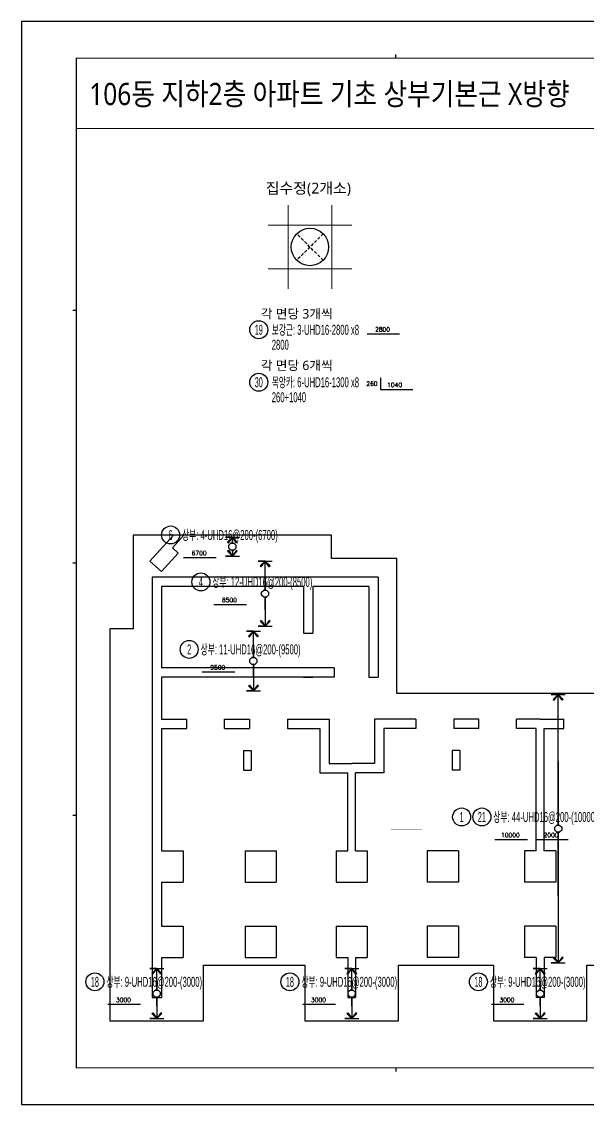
# Model space of a CAD drawing. Header units: millimetres. Extents: x 262481 to 2519995, y -394348 to 364571.
# Drawn here: x 418421 to 436551, y -183599 to -148891 of the extents above; entities that cross this region are included whole.
import ezdxf
from ezdxf.enums import TextEntityAlignment as Align

# ---------------------------------------------------------------- set-up
doc = ezdxf.new("R2010")
doc.units = ezdxf.units.MM
doc.header["$LTSCALE"] = 65
for name, pattern in [('HID', [2.5, 2, -0.5]), ('XS-기초$0$DDOT', [14, 12, -1, 0, -1]), ('XS-기초$0$HID', [2.3, 1.5, -0.8])]:
    doc.linetypes.add(name, pattern=pattern)
for name, color, linetype in [('DIM', 7, 'Continuous'), ('RP_TAG', 7, 'Continuous'), ('XDIM', 7, 'Continuous'), ('XREBAR', 1, 'Continuous'), ('XS-기초$0$OPEN', 9, 'XS-기초$0$DDOT'), ('XS-기초$0$집수정', 21, 'Continuous'), ('버림', 8, 'Continuous'), ('철근변경선', 1, 'HID')]:
    doc.layers.add(name, color=color, linetype=linetype)
doc.layers.add('XTITLE', color=22, linetype='Continuous', lineweight=0)
doc.styles.add('RPWK1', font='arial.ttf', dxfattribs={"bigfont": 'whgtxt.shx'})
doc.styles.add('RPWK2', font='romans.shx', dxfattribs={"bigfont": 'whgtxt.shx'})
doc.styles.add('돋움', font='malgun.ttf')

# ---------------------------------------------------------------- blocks, each defined once
blk = doc.blocks.new('dhs_sheet2e')
at = {"color": 7}
for p, q in [((20500.6, 57331.7), (20500.6, 57531.5)), ((2996.4, 43498.2), (2796.7, 43498.2)), ((2996.4, 29664.7), (2796.7, 29664.7)), ((2996.4, 15831.2), (2796.7, 15831.2)), ((20500.6, 1997.6), (20500.6, 1797.9))]:
    blk.add_line(p, q, dxfattribs=at)
blk.add_lwpolyline([(84000, 0), (84000, 59329.4), (0, 59329.4), (0, 0)], close=True, dxfattribs=at)
at = {"color": 30, "const_width": 64.9}
blk.add_lwpolyline([(81003.6, 57331.7), (2996.4, 57331.7), (2996.4, 1997.6), (81003.6, 1997.6)], close=True, dxfattribs=at)
blk = doc.blocks.new('xdfndgns')
at = {"color": 3, "linetype": 'ByBlock'}
blk.add_lwpolyline([(37475, 13090), (38160, 13090), (38160, 16090), (36725, 16090), (36725, 19830), (38160, 19830), (38160, 22830), (36725, 22830), (36725, 26780), (38160, 26780), (38160, 29780), (25595, 29780), (25595, 26780), (27385, 26780), (27385, 21075), (21835, 21075), (21835, 20225), (20950, 20225), (20950, 21825), (16435, 21825), (16435, 16325), (16835, 16325), (16835, 10500), (9200, 10500), (9200, 14825), (7100, 14825), (7100, 15575), (750, 15575), (750, 12575), (0, 12575), (0, 0), (3000, 0), (3000, 1785), (6250, 1785), (6250, 0), (9250, 0), (9250, 1785), (12290, 1785), (12290, 0), (15290, 0), (15290, 1785), (18330, 1785), (18330, 0), (21330, 0), (21330, 1785), (24535, 1785), (24535, 0), (27435, 0), (27435, -600), (38160, -600), (38160, 2400), (37075, 2400), (37075, 6350), (38160, 6350), (38160, 9350), (37475, 9350)], close=True, dxfattribs=at)
at = {"layer": 'DIM', "color": 5}
for p, q in [((27950, 28630), (27150, 28630)), ((27150, 28630), (27150, 28430)), ((27950, 28430), (27950, 28630)), ((36050, 28630), (35250, 28630)), ((35250, 28630), (35250, 28430)), ((36050, 28430), (36050, 28630)), ((26495, 28430), (27150, 28430)), ((26495, 28130), (26495, 28430)), ((27985, 28130), (26495, 28130)), ((27950, 28430), (35250, 28430)), ((27985, 28130), (27985, 27315)), ((28285, 28130), (28285, 27315)), ((28285, 28130), (32480, 28130)), ((32480, 28130), (32480, 24950)), ((32730, 28130), (32730, 24950)), ((32730, 28130), (35825, 28130)), ((35825, 28130), (35825, 26830)), ((36050, 28430), (37410, 28430)), ((36125, 28130), (36125, 26830)), ((36125, 28130), (37410, 28130)), ((37410, 28430), (37410, 28130)), ((28285, 27315), (27985, 27315)), ((36125, 26830), (35825, 26830)), ((28285, 25805), (27985, 25805)), ((27985, 25805), (27985, 25005)), ((28285, 25805), (28285, 25005)), ((27985, 25005), (28285, 25005)), ((28985, 25200), (29815, 25200)), ((28985, 25200), (28985, 24950)), ((29815, 25200), (29815, 24950)), ((35125, 25200), (33590, 25200)), ((33590, 25200), (33590, 24950)), ((35125, 25200), (35125, 24950)), ((35825, 25320), (35825, 24920)), ((36125, 25320), (35825, 25320)), ((36125, 25320), (36125, 24920)), ((28985, 24950), (29815, 24950)), ((32730, 24950), (32480, 24950)), ((35125, 24950), (33590, 24950)), ((36125, 24920), (35825, 24920)), ((27985, 23785), (28285, 23785)), ((27985, 23785), (27985, 22105)), ((28285, 23785), (28285, 22405)), ((35825, 22810), (35825, 21455)), ((36125, 22810), (35825, 22810)), ((36125, 22810), (36125, 21455)), ((28285, 22405), (29445, 22405)), ((29445, 22405), (29445, 21455)), ((27985, 22105), (29145, 22105)), ((29145, 22105), (29145, 21330)), ((29145, 20555), (29145, 21330)), ((35825, 21455), (29445, 21455)), ((35825, 21205), (29445, 21205)), ((29445, 20255), (29445, 21205)), ((35825, 19850), (35825, 21205)), ((36125, 21455), (37410, 21455)), ((36125, 20650), (36125, 21205)), ((36125, 21205), (37410, 21205)), ((37410, 21455), (37410, 21205)), ((19700, 20800), (19200, 20800)), ((19200, 20800), (19200, 20000)), ((19700, 20000), (19700, 20800)), ((27985, 20555), (27785, 20555)), ((27785, 20555), (27785, 19755)), ((27985, 20555), (29145, 20555)), ((36625, 20650), (36125, 20650)), ((36625, 20150), (36625, 20650)), ((28285, 18875), (28285, 20255)), ((28285, 20255), (29445, 20255)), ((36125, 19850), (36125, 20150)), ((36125, 20150), (36625, 20150)), ((19200, 20000), (19700, 20000)), ((36125, 19850), (35825, 19850)), ((27785, 19755), (27985, 19755)), ((27985, 18875), (27985, 19755)), ((18185, 19325), (26635, 19325)), ((18185, 12800), (18185, 19325)), ((26635, 19025), (26635, 19325)), ((18485, 16625), (18485, 19025)), ((18485, 19025), (21085, 19025)), ((21085, 18370), (21085, 19025)), ((21385, 19025), (23585, 19025)), ((21385, 18370), (21385, 19025)), ((23585, 18425), (23585, 19025)), ((23885, 19025), (26185, 19025)), ((23885, 18425), (23885, 19025)), ((26185, 14125), (26185, 19025)), ((26485, 11475), (26485, 19025)), ((26485, 19025), (26635, 19025)), ((27985, 18875), (28285, 18875)), ((23585, 18425), (23885, 18425)), ((21085, 18370), (21385, 18370)), ((28985, 17710), (29815, 17710)), ((28985, 17460), (28985, 17710)), ((29815, 17460), (29815, 17710)), ((32480, 14715), (32480, 17710)), ((32730, 17710), (32480, 17710)), ((32730, 14715), (32730, 17710)), ((35125, 17710), (33590, 17710)), ((33590, 17460), (33590, 17710)), ((35125, 17460), (35125, 17710)), ((35825, 17340), (35825, 17740)), ((36125, 17740), (35825, 17740)), ((36125, 17340), (36125, 17740)), ((27985, 17655), (28285, 17655)), ((27985, 16855), (27985, 17655)), ((28285, 16855), (28285, 17655)), ((28985, 17460), (29815, 17460)), ((35125, 17460), (33590, 17460)), ((23585, 15915), (23585, 17235)), ((23585, 17235), (23885, 17235)), ((23885, 15915), (23885, 17235)), ((36125, 17340), (35825, 17340)), ((21085, 16625), (21085, 16800)), ((21385, 16800), (21085, 16800)), ((21385, 16800), (21385, 12885)), ((21385, 16325), (21385, 16800)), ((28285, 16855), (27985, 16855)), ((18485, 16625), (21085, 16625)), ((18485, 11775), (18485, 16325)), ((18485, 16325), (21085, 16325)), ((21085, 12885), (21085, 16325)), ((23585, 15915), (23885, 15915)), ((36125, 15830), (35825, 15830)), ((35825, 14715), (35825, 15830)), ((36125, 14715), (36125, 15830)), ((2034, 15575), (1283, 14741)), ((2371, 15575), (2005, 15168)), ((28285, 15345), (27985, 15345)), ((27985, 14590), (27985, 15345)), ((28285, 14715), (28285, 15345)), ((1655, 14407), (2190, 15001)), ((2190, 15001), (2005, 15168)), ((1283, 14741), (1655, 14407)), ((23585, 13825), (23585, 14825)), ((23585, 14825), (23885, 14825)), ((23885, 14125), (23885, 14825)), ((27985, 14590), (27985, 13835)), ((32480, 14715), (28285, 14715)), ((35825, 14715), (32730, 14715)), ((36125, 14715), (37410, 14715)), ((37410, 14715), (37410, 14465)), ((32480, 14465), (28285, 14465)), ((28285, 14465), (28285, 13835)), ((32480, 14465), (32480, 11470)), ((35825, 14465), (32730, 14465)), ((32730, 14465), (32730, 11470)), ((35825, 14465), (35825, 13350)), ((36125, 14465), (36125, 13350)), ((36125, 14465), (37410, 14465)), ((1350, 14225), (1350, 750)), ((8600, 14225), (1350, 14225)), ((6200, 13925), (1650, 13925)), ((1650, 13925), (1650, 11325)), ((6200, 13925), (6200, 12435)), ((8300, 13925), (6500, 13925)), ((6500, 13925), (6500, 12435)), ((8300, 13925), (8300, 11025)), ((8600, 14225), (8600, 11025)), ((23885, 14125), (26185, 14125)), ((23585, 13825), (26185, 13825)), ((26185, 11475), (26185, 13825)), ((28285, 13835), (27985, 13835)), ((36125, 13350), (35825, 13350)), ((21085, 12885), (21385, 12885)), ((18185, 12800), (17985, 12800)), ((17985, 12800), (17985, 12000)), ((35825, 12650), (35825, 12150)), ((36625, 12650), (35825, 12650)), ((36625, 12150), (36625, 12650)), ((6200, 12435), (6500, 12435)), ((28285, 12325), (27985, 12325)), ((27985, 12325), (27985, 11525)), ((28285, 12325), (28285, 11525)), ((35825, 12150), (36625, 12150)), ((17985, 12000), (18185, 12000)), ((18185, 11025), (18185, 12000)), ((35825, 11840), (35825, 11440)), ((36125, 11840), (35825, 11840)), ((36125, 11840), (36125, 11440)), ((18485, 11775), (21385, 11775)), ((18485, 11025), (18485, 11475)), ((18485, 11475), (21385, 11475)), ((21385, 11775), (21385, 11475)), ((26185, 11475), (26485, 11475)), ((27985, 11525), (28285, 11525)), ((28985, 11720), (29815, 11720)), ((28985, 11720), (28985, 11470)), ((28985, 11470), (29815, 11470)), ((29815, 11720), (29815, 11470)), ((32730, 11470), (32480, 11470)), ((35125, 11720), (33590, 11720)), ((33590, 11720), (33590, 11470)), ((35125, 11470), (33590, 11470)), ((35125, 11720), (35125, 11470)), ((7190, 11325), (1650, 11325)), ((7190, 11325), (7190, 11025)), ((36125, 11440), (35825, 11440)), ((7190, 11025), (1650, 11025)), ((1650, 11025), (1650, 9675)), ((6200, 11025), (6500, 11025)), ((8300, 11025), (8600, 11025)), ((18185, 11025), (18485, 11025)), ((27985, 10305), (28285, 10305)), ((27985, 10305), (27985, 8625)), ((28285, 10305), (28285, 8925)), ((1650, 9675), (2465, 9675)), ((1650, 9375), (2465, 9375)), ((1650, 9375), (1650, 5455)), ((2465, 9375), (2465, 9675)), ((3675, 9375), (3675, 9675)), ((3675, 9675), (4475, 9675)), ((3675, 9375), (4475, 9375)), ((4475, 9675), (4475, 9375)), ((5695, 9675), (5695, 9375)), ((5695, 9675), (7025, 9675)), ((5695, 9375), (6725, 9375)), ((6725, 9375), (6725, 7955)), ((7025, 9675), (7025, 8255)), ((9805, 9675), (8475, 9675)), ((8475, 9675), (8475, 8255)), ((9805, 9375), (8775, 9375)), ((8775, 9375), (8775, 7955)), ((9805, 9675), (9805, 9375)), ((11025, 9675), (11025, 9375)), ((11825, 9675), (11025, 9675)), ((11825, 9375), (11025, 9375)), ((11825, 9375), (11825, 9675)), ((13035, 9375), (13035, 9675)), ((13790, 9675), (13035, 9675)), ((13665, 9375), (13035, 9375)), ((13665, 5455), (13665, 9375)), ((13790, 9675), (14545, 9675)), ((13915, 5455), (13915, 9375)), ((13915, 9375), (14545, 9375)), ((14545, 9375), (14545, 9675)), ((15755, 9375), (15755, 9675)), ((15755, 9675), (16555, 9675)), ((15755, 9375), (16555, 9375)), ((16555, 9675), (16555, 9375)), ((17775, 9675), (17775, 9375)), ((17775, 9675), (19105, 9675)), ((17775, 9375), (18805, 9375)), ((18805, 9375), (18805, 7955)), ((19105, 9675), (19105, 8255)), ((21850, 9675), (20555, 9675)), ((20555, 9675), (20555, 8255)), ((21850, 9375), (20855, 9375)), ((20855, 9375), (20855, 7955)), ((21850, 9675), (21850, 9375)), ((23300, 9675), (22300, 9675)), ((22300, 9675), (22300, 8675)), ((23300, 9675), (23300, 8675)), ((26185, 9675), (25185, 9675)), ((25185, 9675), (25185, 8675)), ((26185, 9675), (26185, 750)), ((35825, 9330), (35825, 7975)), ((36125, 9330), (35825, 9330)), ((36125, 9330), (36125, 7975)), ((28285, 8925), (29445, 8925)), ((29445, 8925), (29445, 7975)), ((4280, 8675), (4280, 8045)), ((4280, 8675), (4530, 8675)), ((4530, 8675), (4530, 8045)), ((10970, 8675), (10970, 8045)), ((11220, 8675), (10970, 8675)), ((11220, 8675), (11220, 8045)), ((16360, 8675), (16360, 8045)), ((16360, 8675), (16610, 8675)), ((16610, 8675), (16610, 8045)), ((23300, 8675), (22300, 8675)), ((25885, 8675), (25185, 8675)), ((25885, 8675), (25885, 5455)), ((27985, 8625), (29145, 8625)), ((29145, 8625), (29145, 7850)), ((4280, 8045), (4530, 8045)), ((7025, 8255), (7750, 8255)), ((8475, 8255), (7750, 8255)), ((11220, 8045), (10970, 8045)), ((16360, 8045), (16610, 8045)), ((19105, 8255), (19830, 8255)), ((20555, 8255), (19830, 8255)), ((6725, 7955), (7625, 7955)), ((7625, 5455), (7625, 7955)), ((7875, 5455), (7875, 7955)), ((8775, 7955), (7875, 7955)), ((18805, 7955), (19705, 7955)), ((19705, 5455), (19705, 7955)), ((20855, 7955), (19955, 7955)), ((19955, 5455), (19955, 7955)), ((29145, 7075), (29145, 7850)), ((35825, 7975), (29445, 7975)), ((29445, 6775), (29445, 7725)), ((35825, 7725), (29445, 7725)), ((35825, 6370), (35825, 7725)), ((36125, 7975), (37410, 7975)), ((36125, 6370), (36125, 7725)), ((36125, 7725), (37410, 7725)), ((37410, 7975), (37410, 7725)), ((27985, 5395), (27985, 7075)), ((27985, 7075), (29145, 7075)), ((28285, 5395), (28285, 6775)), ((28285, 6775), (29445, 6775)), ((36125, 6370), (35825, 6370)), ((1650, 5455), (2350, 5455)), ((2350, 5455), (2350, 4455)), ((4330, 5455), (5330, 5455)), ((4330, 5455), (4330, 4455)), ((5330, 5455), (5330, 4455)), ((7250, 5455), (7625, 5455)), ((7250, 5455), (7250, 4455)), ((7875, 5455), (8250, 5455)), ((8250, 5455), (8250, 4455)), ((11170, 5455), (10170, 5455)), ((10170, 5455), (10170, 4455)), ((11170, 5455), (11170, 4455)), ((13665, 5455), (13290, 5455)), ((13290, 5455), (13290, 4455)), ((14290, 5455), (13915, 5455)), ((14290, 5455), (14290, 4455)), ((16410, 5455), (17410, 5455)), ((16410, 5455), (16410, 4455)), ((17410, 5455), (17410, 4455)), ((19330, 5455), (19705, 5455)), ((19330, 5455), (19330, 4455)), ((19955, 5455), (20330, 5455)), ((20330, 5455), (20330, 4455)), ((22300, 5455), (23300, 5455)), ((22300, 5455), (22300, 4455)), ((23300, 5455), (23300, 4455)), ((25185, 5455), (25885, 5455)), ((25185, 5455), (25185, 4455)), ((27985, 5395), (28285, 5395)), ((36625, 4650), (35825, 4650)), ((35825, 4650), (35825, 4150)), ((36625, 4150), (36625, 4650)), ((1650, 4455), (1650, 3035)), ((1650, 4455), (2350, 4455)), ((4330, 4455), (5330, 4455)), ((7250, 4455), (8250, 4455)), ((11170, 4455), (10170, 4455)), ((14290, 4455), (13290, 4455)), ((16410, 4455), (17410, 4455)), ((19330, 4455), (20330, 4455)), ((23300, 4455), (22300, 4455)), ((25885, 4455), (25185, 4455)), ((25885, 4455), (25885, 3035)), ((27985, 4175), (28285, 4175)), ((27985, 3375), (27985, 4175)), ((28285, 3375), (28285, 4175)), ((28985, 4230), (29815, 4230)), ((28985, 3980), (28985, 4230)), ((29815, 3980), (29815, 4230)), ((32480, 1050), (32480, 4230)), ((32730, 4230), (32480, 4230)), ((32730, 1050), (32730, 4230)), ((35125, 4230), (33590, 4230)), ((33590, 3980), (33590, 4230)), ((35125, 3980), (35125, 4230)), ((28985, 3980), (29815, 3980)), ((35125, 3980), (33590, 3980)), ((35825, 3860), (35825, 4150)), ((36125, 3860), (35825, 3860)), ((36125, 3860), (36125, 4150)), ((36125, 4150), (36625, 4150)), ((28285, 3375), (27985, 3375)), ((1650, 3035), (2350, 3035)), ((2350, 3035), (2350, 2035)), ((4330, 3035), (5330, 3035)), ((4330, 3035), (4330, 2035)), ((5330, 3035), (5330, 2035)), ((7250, 3035), (8250, 3035)), ((7250, 3035), (7250, 2035)), ((8250, 3035), (8250, 2035)), ((11170, 3035), (10170, 3035)), ((10170, 3035), (10170, 2035)), ((11170, 3035), (11170, 2035)), ((14290, 3035), (13290, 3035)), ((13290, 3035), (13290, 2035)), ((14290, 3035), (14290, 2035)), ((16410, 3035), (17410, 3035)), ((16410, 3035), (16410, 2035)), ((17410, 3035), (17410, 2035)), ((19330, 3035), (20330, 3035)), ((19330, 3035), (19330, 2035)), ((20330, 3035), (20330, 2035)), ((23300, 3035), (22300, 3035)), ((22300, 3035), (22300, 2035)), ((23300, 3035), (23300, 2035)), ((25185, 3035), (25185, 2035)), ((25885, 3035), (25185, 3035)), ((36125, 2350), (35825, 2350)), ((35825, 1050), (35825, 2350)), ((36125, 1050), (36125, 2350)), ((1650, 2035), (1650, 750)), ((1650, 2035), (2350, 2035)), ((4330, 2035), (5330, 2035)), ((7250, 2035), (7625, 2035)), ((7625, 2035), (7625, 750)), ((7875, 2035), (7875, 750)), ((7875, 2035), (8250, 2035)), ((11170, 2035), (10170, 2035)), ((13665, 2035), (13290, 2035)), ((13665, 2035), (13665, 750)), ((13915, 2035), (13915, 750)), ((14290, 2035), (13915, 2035)), ((16410, 2035), (17410, 2035)), ((19330, 2035), (19705, 2035)), ((19705, 2035), (19705, 750)), ((19955, 2035), (19955, 750)), ((19955, 2035), (20330, 2035)), ((23300, 2035), (22300, 2035)), ((25885, 2035), (25185, 2035)), ((25885, 750), (25885, 2035)), ((28285, 1865), (27985, 1865)), ((27985, 750), (27985, 1865)), ((28285, 1050), (28285, 1865)), ((27800, 1050), (27300, 1050)), ((27300, 1050), (27300, 250)), ((27800, 250), (27800, 1050)), ((28285, 1050), (32480, 1050)), ((32730, 1050), (35825, 1050)), ((36125, 1050), (37410, 1050)), ((37410, 750), (37410, 1050)), ((1350, 750), (1650, 750)), ((7625, 750), (7875, 750)), ((13915, 750), (13665, 750)), ((19705, 750), (19955, 750)), ((26185, 750), (25885, 750)), ((27985, 750), (35100, 750)), ((35100, 750), (35100, 550)), ((35900, 750), (37410, 750)), ((35900, 550), (35900, 750)), ((35100, 550), (35900, 550)), ((27300, 250), (27800, 250))]:
    blk.add_line(p, q, dxfattribs=at)
at = {"layer": 'XS-기초$0$OPEN', "color": 1}
for p, q in [((21085, 19025), (18485, 16625)), ((18485, 19025), (21085, 16625)), ((26185, 19025), (23885, 14125)), ((26185, 14125), (23885, 19025))]:
    blk.add_line(p, q, dxfattribs=at)
at = {"layer": 'XS-기초$0$OPEN', "color": 1, "linetype": 'ByBlock'}
for points in [[(18485, 19025), (21085, 19025), (21085, 16625), (18485, 16625)], [(23885, 19025), (26185, 19025), (26185, 14125), (23885, 14125)]]:
    blk.add_lwpolyline(points, close=True, dxfattribs=at)
at = {"layer": '철근변경선', "linetype": 'ByBlock', "ltscale": 2, "const_width": 30}
blk.add_lwpolyline([(27985, -1437), (27985, 11475), (26185, 11475), (26185, 21404)], dxfattribs=at)
blk = doc.blocks.new('*U2418', base_point=(425733.264, -160450.9559))
at = {"layer": 'RP_TAG', "color": 0, "linetype": 'Continuous', "ltscale": 100}
blk.add_circle((426020.264, -160450.9559), 288, dxfattribs=at)
at = {"layer": 'RP_TAG', "color": 0, "linetype": 'Continuous', "ltscale": 100, "style": 'RPWK1', "width": 0.5}
blk.add_text('30', height=320, dxfattribs=at).set_placement((426020.264, -160450.9559), align=Align.MIDDLE_CENTER)
at = {"layer": 'RP_TAG', "color": 0, "linetype": 'Continuous', "ltscale": 100, "style": 'RPWK1', "width": 0.55}
for s, p in [('목앙카: 6-UHD16-1300 x8', (426436.264, -160450.9559)), ('260+1040', (426436.264, -160930.9559))]:
    blk.add_text(s, height=320, dxfattribs=at).set_placement(p, align=Align.MIDDLE_LEFT)
blk = doc.blocks.new('*U2419', base_point=(425733.264, -158768.8919))
at = {"layer": 'RP_TAG', "color": 0, "linetype": 'Continuous', "ltscale": 100}
blk.add_circle((426020.264, -158768.8919), 288, dxfattribs=at)
at = {"layer": 'RP_TAG', "color": 0, "linetype": 'Continuous', "ltscale": 100, "style": 'RPWK1', "width": 0.5}
blk.add_text('19', height=320, dxfattribs=at).set_placement((426020.264, -158768.8919), align=Align.MIDDLE_CENTER)
at = {"layer": 'RP_TAG', "color": 0, "linetype": 'Continuous', "ltscale": 100, "style": 'RPWK1', "width": 0.55}
for s, p in [('보강근: 3-UHD16-2800 x8', (426436.264, -158768.8919)), ('2800', (426436.264, -159248.8919))]:
    blk.add_text(s, height=320, dxfattribs=at).set_placement(p, align=Align.MIDDLE_LEFT)
blk = doc.blocks.new('*U2421', base_point=(433458.447, -174386.3589))
at = {"layer": 'RP_TAG', "color": 0, "linetype": 'Continuous', "ltscale": 100}
for centre in [(432522.447, -174386.3589), (433170.447, -174386.3589)]:
    blk.add_circle(centre, 288, dxfattribs=at)
at = {"layer": 'RP_TAG', "color": 0, "linetype": 'Continuous', "ltscale": 100, "style": 'RPWK1', "width": 0.5}
for s, p in [('1', (432522.447, -174386.3589)), ('21', (433170.447, -174386.3589))]:
    blk.add_text(s, height=320, dxfattribs=at).set_placement(p, align=Align.MIDDLE_CENTER)
at = {"layer": 'RP_TAG', "color": 0, "linetype": 'Continuous', "ltscale": 100, "style": 'RPWK1', "width": 0.55}
blk.add_text('상부: 44-UHD16@200-(10000x3+2000)', height=320, dxfattribs=at).set_placement((433538.447, -174386.3589), align=Align.MIDDLE_LEFT)
blk = doc.blocks.new('*U2456', base_point=(423481.7506, -165346.3589))
at = {"layer": 'RP_TAG', "color": 0, "linetype": 'Continuous', "ltscale": 100}
blk.add_circle((423193.7506, -165346.3589), 288, dxfattribs=at)
at = {"layer": 'RP_TAG', "color": 0, "linetype": 'Continuous', "ltscale": 100, "style": 'RPWK1', "width": 0.5}
blk.add_text('6', height=320, dxfattribs=at).set_placement((423193.7506, -165346.3589), align=Align.MIDDLE_CENTER)
at = {"layer": 'RP_TAG', "color": 0, "linetype": 'Continuous', "ltscale": 100, "style": 'RPWK1', "width": 0.55}
blk.add_text('상부: 4-UHD16@200-(6700)', height=320, dxfattribs=at).set_placement((423561.7506, -165346.3589), align=Align.MIDDLE_LEFT)
blk = doc.blocks.new('*U2457', base_point=(424078.1791, -169013.8589))
at = {"layer": 'RP_TAG', "color": 0, "linetype": 'Continuous', "ltscale": 100}
blk.add_circle((423790.1791, -169013.8589), 288, dxfattribs=at)
at = {"layer": 'RP_TAG', "color": 0, "linetype": 'Continuous', "ltscale": 100, "style": 'RPWK1', "width": 0.5}
blk.add_text('2', height=320, dxfattribs=at).set_placement((423790.1791, -169013.8589), align=Align.MIDDLE_CENTER)
at = {"layer": 'RP_TAG', "color": 0, "linetype": 'Continuous', "ltscale": 100, "style": 'RPWK1', "width": 0.55}
blk.add_text('상부: 11-UHD16@200-(9500)', height=320, dxfattribs=at).set_placement((424158.1791, -169013.8589), align=Align.MIDDLE_LEFT)
blk = doc.blocks.new('*U2463', base_point=(433346.7506, -179671.3589))
at = {"layer": 'RP_TAG', "color": 0, "linetype": 'Continuous', "ltscale": 100}
blk.add_circle((433058.7506, -179671.3589), 288, dxfattribs=at)
at = {"layer": 'RP_TAG', "color": 0, "linetype": 'Continuous', "ltscale": 100, "style": 'RPWK1', "width": 0.5}
blk.add_text('18', height=320, dxfattribs=at).set_placement((433058.7506, -179671.3589), align=Align.MIDDLE_CENTER)
at = {"layer": 'RP_TAG', "color": 0, "linetype": 'Continuous', "ltscale": 100, "style": 'RPWK1', "width": 0.55}
blk.add_text('상부: 9-UHD16@200-(3000)', height=320, dxfattribs=at).set_placement((433426.7506, -179671.3589), align=Align.MIDDLE_LEFT)
blk = doc.blocks.new('*U2464', base_point=(427306.7506, -179671.3589))
at = {"layer": 'RP_TAG', "color": 0, "linetype": 'Continuous', "ltscale": 100}
blk.add_circle((427018.7506, -179671.3589), 288, dxfattribs=at)
at = {"layer": 'RP_TAG', "color": 0, "linetype": 'Continuous', "ltscale": 100, "style": 'RPWK1', "width": 0.5}
blk.add_text('18', height=320, dxfattribs=at).set_placement((427018.7506, -179671.3589), align=Align.MIDDLE_CENTER)
at = {"layer": 'RP_TAG', "color": 0, "linetype": 'Continuous', "ltscale": 100, "style": 'RPWK1', "width": 0.55}
blk.add_text('상부: 9-UHD16@200-(3000)', height=320, dxfattribs=at).set_placement((427386.7506, -179671.3589), align=Align.MIDDLE_LEFT)
blk = doc.blocks.new('*U2465', base_point=(421056.7506, -179671.3589))
at = {"layer": 'RP_TAG', "color": 0, "linetype": 'Continuous', "ltscale": 100}
blk.add_circle((420768.7506, -179671.3589), 288, dxfattribs=at)
at = {"layer": 'RP_TAG', "color": 0, "linetype": 'Continuous', "ltscale": 100, "style": 'RPWK1', "width": 0.5}
blk.add_text('18', height=320, dxfattribs=at).set_placement((420768.7506, -179671.3589), align=Align.MIDDLE_CENTER)
at = {"layer": 'RP_TAG', "color": 0, "linetype": 'Continuous', "ltscale": 100, "style": 'RPWK1', "width": 0.55}
blk.add_text('상부: 9-UHD16@200-(3000)', height=320, dxfattribs=at).set_placement((421136.7506, -179671.3589), align=Align.MIDDLE_LEFT)
blk = doc.blocks.new('*U2477', base_point=(424453.1791, -166851.3589))
at = {"layer": 'RP_TAG', "color": 0, "linetype": 'Continuous', "ltscale": 100}
blk.add_circle((424165.1791, -166851.3589), 288, dxfattribs=at)
at = {"layer": 'RP_TAG', "color": 0, "linetype": 'Continuous', "ltscale": 100, "style": 'RPWK1', "width": 0.5}
blk.add_text('4', height=320, dxfattribs=at).set_placement((424165.1791, -166851.3589), align=Align.MIDDLE_CENTER)
at = {"layer": 'RP_TAG', "color": 0, "linetype": 'Continuous', "ltscale": 100, "style": 'RPWK1', "width": 0.55}
blk.add_text('상부: 12-UHD16@200-(8500)', height=320, dxfattribs=at).set_placement((424533.1791, -166851.3589), align=Align.MIDDLE_LEFT)

msp = doc.modelspace()

# ---------------------------------------------------------------- linework, layer by layer
at = {"layer": 'RP_TAG', "color": 250, "linetype": 'Continuous', "ltscale": 100}
for p, q in [((429639.7, -158768.9), (429639.7, -158768.9)), ((430110.1, -160451), (430110.1, -160451)), ((423481.8, -165586.4), (423481.8, -165586.4)), ((424453.2, -167091.4), (424453.2, -167091.4)), ((424078.2, -169253.9), (424078.2, -169253.9)), ((433458.4, -174626.4), (433458.5, -174626.4)), ((434760.5, -174626.4), (434760.5, -174626.4)), ((421056.8, -179911.4), (421056.8, -179911.4)), ((427306.8, -179911.4), (427306.8, -179911.4)), ((433346.8, -179911.4), (433346.8, -179911.4))]:
    msp.add_line(p, q, dxfattribs=at)
at = {"layer": 'RP_TAG', "color": 1, "linetype": 'Continuous', "ltscale": 100}
for points in [[(429489.3, -158895.6), (430532.2, -158895.6)], [(429916.7, -160309.3), (429916.7, -160678.6), (430959.4, -160678.6)], [(423609.8, -166066.4), (424652.6, -166066.4)], [(424581.2, -167571.4), (425624.1, -167571.4)], [(424206.2, -169733.9), (425249.1, -169733.9)], [(433586.4, -175106.4), (434629.3, -175106.4)], [(434888.5, -175106.4), (435931.4, -175106.4)], [(421184.8, -180391.4), (422227.6, -180391.4)], [(427434.8, -180391.4), (428477.6, -180391.4)], [(433474.8, -180391.4), (434517.6, -180391.4)]]:
    msp.add_lwpolyline(points, dxfattribs=at)
at = {"layer": 'XDIM', "color": 4, "linetype": 'Continuous', "ltscale": 2.36323e-310, "elevation": -1.5}
for points in [[(425174.1, -165571.4), (425174.1, -165608.9), (425127.5, -165608.9), (425220.7, -165608.9), (425286.6, -165674.8), (425286.6, -165768), (425220.7, -165833.9), (425127.5, -165833.9), (425061.6, -165768), (425061.6, -165674.8), (425127.5, -165608.9), (425174.1, -165608.9), (425174.1, -165571.4), (425174.1, -165571.4), (425174.1, -165421.4), (425333.2, -165580.5), (425303.1, -165605.7), (425174.1, -165421.4), (425015, -165580.5), (425045, -165605.7), (425174.1, -165421.4), (424949.1, -165421.4), (425399.1, -165421.4)], [(425174.1, -165871.4), (425174.1, -165833.9), (425220.7, -165833.9), (425127.5, -165833.9), (425061.6, -165768), (425061.6, -165674.8), (425127.5, -165608.9), (425220.7, -165608.9), (425286.6, -165674.8), (425286.6, -165768), (425220.7, -165833.9), (425174.1, -165833.9), (425174.1, -165871.4), (425174.1, -165871.4), (425174.1, -166021.4), (425015, -165862.3), (425045, -165837), (425174.1, -166021.4), (425333.2, -165862.3), (425303.1, -165837), (425174.1, -166021.4), (424949.1, -166021.4), (425399.1, -166021.4)], [(426224.1, -166703.9), (426224.1, -167113.9), (426177.5, -167113.9), (426270.7, -167113.9), (426336.6, -167179.8), (426336.6, -167273), (426270.7, -167338.9), (426177.5, -167338.9), (426111.6, -167273), (426111.6, -167179.8), (426177.5, -167113.9), (426224.1, -167113.9), (426224.1, -166703.9), (426224.1, -166703.9), (426224.1, -166181.4), (426383.2, -166340.5), (426353.1, -166365.7), (426224.1, -166181.4), (426065, -166340.5), (426095, -166365.7), (426224.1, -166181.4), (425999.1, -166181.4), (426449.1, -166181.4)], [(426224.1, -167748.9), (426224.1, -167338.9), (426270.7, -167338.9), (426177.5, -167338.9), (426111.6, -167273), (426111.6, -167179.8), (426177.5, -167113.9), (426270.7, -167113.9), (426336.6, -167179.8), (426336.6, -167273), (426270.7, -167338.9), (426224.1, -167338.9), (426224.1, -167748.9), (426224.1, -167748.9), (426224.1, -168271.4), (426065, -168112.3), (426095, -168087), (426224.1, -168271.4), (426383.2, -168112.3), (426353.1, -168087), (426224.1, -168271.4), (425999.1, -168271.4), (426449.1, -168271.4)]]:
    msp.add_lwpolyline(points, dxfattribs=at)
at = {"layer": 'XDIM', "color": 4, "linetype": 'Continuous', "ltscale": 1.09902e-314, "elevation": -1.5}
for points in [[(425849.1, -168910.1), (425849.1, -169276.4), (425802.5, -169276.4), (425895.7, -169276.4), (425961.6, -169342.3), (425961.6, -169435.5), (425895.7, -169501.4), (425802.5, -169501.4), (425736.6, -169435.5), (425736.6, -169342.3), (425802.5, -169276.4), (425849.1, -169276.4), (425849.1, -168910.1), (425849.1, -168910.1), (425849.1, -168431.4), (426008.2, -168590.5), (425978.1, -168615.7), (425849.1, -168431.4), (425690, -168590.5), (425720, -168615.7), (425849.1, -168431.4), (425624.1, -168431.4), (426074.1, -168431.4)], [(425849.1, -169867.6), (425849.1, -169501.4), (425895.7, -169501.4), (425802.5, -169501.4), (425736.6, -169435.5), (425736.6, -169342.3), (425802.5, -169276.4), (425895.7, -169276.4), (425961.6, -169342.3), (425961.6, -169435.5), (425895.7, -169501.4), (425849.1, -169501.4), (425849.1, -169867.6), (425849.1, -169867.6), (425849.1, -170346.4), (425690, -170187.3), (425720, -170162), (425849.1, -170346.4), (426008.2, -170187.3), (425978.1, -170162), (425849.1, -170346.4), (425624.1, -170346.4), (426074.1, -170346.4)], [(435616.6, -172611.4), (435616.6, -174648.9), (435570, -174648.9), (435663.2, -174648.9), (435729.1, -174714.8), (435729.1, -174808), (435663.2, -174873.9), (435570, -174873.9), (435504.1, -174808), (435504.1, -174714.8), (435570, -174648.9), (435616.6, -174648.9), (435616.6, -172611.4), (435616.6, -172611.4), (435616.6, -170461.4), (435775.7, -170620.5), (435745.6, -170645.7), (435616.6, -170461.4), (435457.5, -170620.5), (435487.5, -170645.7), (435616.6, -170461.4), (435391.6, -170461.4), (435841.6, -170461.4)], [(435616.6, -176911.4), (435616.6, -174873.9), (435663.2, -174873.9), (435570, -174873.9), (435504.1, -174808), (435504.1, -174714.8), (435570, -174648.9), (435663.2, -174648.9), (435729.1, -174714.8), (435729.1, -174808), (435663.2, -174873.9), (435616.6, -174873.9), (435616.6, -176911.4), (435616.6, -176911.4), (435616.6, -179061.4), (435457.5, -178902.3), (435487.5, -178877), (435616.6, -179061.4), (435775.7, -178902.3), (435745.6, -178877), (435616.6, -179061.4), (435391.6, -179061.4), (435841.6, -179061.4)]]:
    msp.add_lwpolyline(points, dxfattribs=at)
at = {"layer": 'XDIM', "color": 4, "linetype": 'Continuous', "ltscale": 1.09902e-314}
for points in [[(422749.1, -179646.4), (422749.1, -179933.9), (422702.5, -179933.9), (422795.7, -179933.9), (422861.6, -179999.8), (422861.6, -180093), (422795.7, -180158.9), (422702.5, -180158.9), (422636.6, -180093), (422636.6, -179999.8), (422702.5, -179933.9), (422749.1, -179933.9), (422749.1, -179646.4), (422749.1, -179646.4), (422749.1, -179246.4), (422908.2, -179405.5), (422878.1, -179430.7), (422749.1, -179246.4), (422590, -179405.5), (422620, -179430.7), (422749.1, -179246.4), (422524.1, -179246.4), (422974.1, -179246.4)], [(428999.1, -179646.4), (428999.1, -179933.9), (428952.5, -179933.9), (429045.7, -179933.9), (429111.6, -179999.8), (429111.6, -180093), (429045.7, -180158.9), (428952.5, -180158.9), (428886.6, -180093), (428886.6, -179999.8), (428952.5, -179933.9), (428999.1, -179933.9), (428999.1, -179646.4), (428999.1, -179646.4), (428999.1, -179246.4), (429158.2, -179405.5), (429128.1, -179430.7), (428999.1, -179246.4), (428840, -179405.5), (428870, -179430.7), (428999.1, -179246.4), (428774.1, -179246.4), (429224.1, -179246.4)], [(435039.1, -179646.4), (435039.1, -179933.9), (434992.5, -179933.9), (435085.7, -179933.9), (435151.6, -179999.8), (435151.6, -180093), (435085.7, -180158.9), (434992.5, -180158.9), (434926.6, -180093), (434926.6, -179999.8), (434992.5, -179933.9), (435039.1, -179933.9), (435039.1, -179646.4), (435039.1, -179646.4), (435039.1, -179246.4), (435198.2, -179405.5), (435168.1, -179430.7), (435039.1, -179246.4), (434880, -179405.5), (434910, -179430.7), (435039.1, -179246.4), (434814.1, -179246.4), (435264.1, -179246.4)], [(422749.1, -180446.4), (422749.1, -180158.9), (422795.7, -180158.9), (422702.5, -180158.9), (422636.6, -180093), (422636.6, -179999.8), (422702.5, -179933.9), (422795.7, -179933.9), (422861.6, -179999.8), (422861.6, -180093), (422795.7, -180158.9), (422749.1, -180158.9), (422749.1, -180446.4), (422749.1, -180446.4), (422749.1, -180846.4), (422590, -180687.3), (422620, -180662), (422749.1, -180846.4), (422908.2, -180687.3), (422878.1, -180662), (422749.1, -180846.4), (422524.1, -180846.4), (422974.1, -180846.4)], [(428999.1, -180446.4), (428999.1, -180158.9), (429045.7, -180158.9), (428952.5, -180158.9), (428886.6, -180093), (428886.6, -179999.8), (428952.5, -179933.9), (429045.7, -179933.9), (429111.6, -179999.8), (429111.6, -180093), (429045.7, -180158.9), (428999.1, -180158.9), (428999.1, -180446.4), (428999.1, -180446.4), (428999.1, -180846.4), (428840, -180687.3), (428870, -180662), (428999.1, -180846.4), (429158.2, -180687.3), (429128.1, -180662), (428999.1, -180846.4), (428774.1, -180846.4), (429224.1, -180846.4)], [(435039.1, -180446.4), (435039.1, -180158.9), (435085.7, -180158.9), (434992.5, -180158.9), (434926.6, -180093), (434926.6, -179999.8), (434992.5, -179933.9), (435085.7, -179933.9), (435151.6, -179999.8), (435151.6, -180093), (435085.7, -180158.9), (435039.1, -180158.9), (435039.1, -180446.4), (435039.1, -180446.4), (435039.1, -180846.4), (434880, -180687.3), (434910, -180662), (435039.1, -180846.4), (435198.2, -180687.3), (435168.1, -180662), (435039.1, -180846.4), (434814.1, -180846.4), (435264.1, -180846.4)]]:
    msp.add_lwpolyline(points, dxfattribs=at)
at = {"layer": 'XDIM', "color": 1}
msp.add_circle((427660, -156115), 600, dxfattribs=at)
at = {"layer": 'XREBAR', "color": 171, "linetype": 'Continuous', "ltscale": 2.36323e-310, "const_width": 1}
for points in [[(421924.1, -165721.4), (421924.1, -165721.4), (428424.1, -165721.4), (428424.1, -165721.4)], [(421974.1, -167226.4), (421974.1, -167226.4), (430474.1, -167226.4), (430474.1, -167226.4)]]:
    msp.add_lwpolyline(points, dxfattribs=at)
at = {"layer": 'XREBAR', "color": 171, "linetype": 'Continuous', "ltscale": 1.09902e-314, "const_width": 1}
for points in [[(421199.1, -169388.9), (421199.1, -169388.9), (430499.1, -169388.9), (430499.1, -169388.9)], [(421249.1, -174761.4), (421249.1, -174761.4), (431249.1, -174761.4), (431249.1, -174761.4)], [(430249.1, -174798.9), (430249.1, -174798.9), (431249.1, -174798.9), (431267.8, -174793.8), (431281.6, -174780.1), (431286.6, -174761.4), (440249.1, -174761.4), (440249.1, -174761.4)], [(421249.1, -180046.4), (421249.1, -180046.4), (424249.1, -180046.4), (424249.1, -180046.4)], [(427499.1, -180046.4), (427499.1, -180046.4), (430499.1, -180046.4), (430499.1, -180046.4)], [(433539.1, -180046.4), (433539.1, -180046.4), (436539.1, -180046.4), (436539.1, -180046.4)]]:
    msp.add_lwpolyline(points, dxfattribs=at)
at = {"layer": 'XS-기초$0$집수정', "color": 1, "linetype": 'XS-기초$0$HID'}
for p, q in [((428084.3, -155690.7), (427235.7, -156539.3)), ((428084.3, -156539.3), (427235.7, -155690.7))]:
    msp.add_line(p, q, dxfattribs=at)
at = {"layer": 'XTITLE', "color": 2}
for p, q in [((426960, -157455), (426960, -154775)), ((428360, -154775), (428360, -157455)), ((426320, -155415), (429000, -155415)), ((429000, -156815), (426320, -156815))]:
    msp.add_line(p, q, dxfattribs=at)
at = {"layer": 'XTITLE', "color": 3, "ltscale": 2}
msp.add_lwpolyline([(420173.9, -150059.9), (438588.1, -150059.9), (438588.1, -152320), (420173.9, -152320)], close=True, dxfattribs=at)

# ---------------------------------------------------------------- block references
at = {"color": 255, "xscale": 0.5849999991953608, "yscale": 0.5849999991953608, "zscale": 0.5849999991953608}
msp.add_blockref('dhs_sheet2e', (418420.9, -183599), dxfattribs=at)
at = {"layer": 'RP_TAG', "color": 171, "linetype": 'Continuous', "ltscale": 1.44556e-317}
for name, p in [('*U2419', (425733.3, -158768.9)), ('*U2418', (425733.3, -160451)), ('*U2456', (423481.8, -165346.4)), ('*U2477', (424453.2, -166851.4)), ('*U2457', (424078.2, -169013.9)), ('*U2421', (433458.4, -174386.4)), ('*U2465', (421056.8, -179671.4)), ('*U2464', (427306.8, -179671.4)), ('*U2463', (433346.8, -179671.4))]:
    msp.add_blockref(name, p, dxfattribs=at)
at = {"layer": '버림'}
msp.add_blockref('xdfndgns', (421249.1, -180926.4), dxfattribs=at)

# ---------------------------------------------------------------- texts
at = {"layer": 'RP_TAG', "color": 2, "linetype": 'Continuous', "ltscale": 100, "style": 'RPWK2'}
for s, p in [('2800', (429987.9, -158867.6)), ('1040', (430374.5, -160649.4)), ('6700', (424108.3, -166038.3)), ('8500', (425079.7, -167543.3)), ('9500', (424704.7, -169705.8)), ('10000', (434085, -175078.3)), ('2000', (435387.1, -175078.3)), ('3000', (421683.3, -180363.3)), ('3000', (427933.3, -180363.3)), ('3000', (433973.3, -180363.3))]:
    msp.add_text(s, height=139.38, dxfattribs=at).set_placement(p, align=Align.BOTTOM_CENTER)
msp.add_text('260', height=139.38, dxfattribs=at).set_placement((429826.4, -160608.1), align=Align.BOTTOM_RIGHT)
at = {"layer": 'XTITLE', "color": 2, "style": '돋움', "width": 0.85}
msp.add_text('106동 지하2층 아파트 기초 상부기본근 X방향', height=709.93, dxfattribs=at).set_placement((420586.4, -151210.7), align=Align.MIDDLE_LEFT)
at = {"layer": 'XTITLE', "color": 2, "style": '돋움'}
for s, height, p in [('집수정(2개소)', 350, (426246.7, -154228.9)), ('각 면당 3개씩', 300, (426084.8, -158255.6)), ('각 면당 6개씩', 300, (426084.8, -159910.3))]:
    msp.add_text(s, height=height, dxfattribs=at).set_placement(p, align=Align.MIDDLE_LEFT)

doc.saveas('drawing.dxf')
